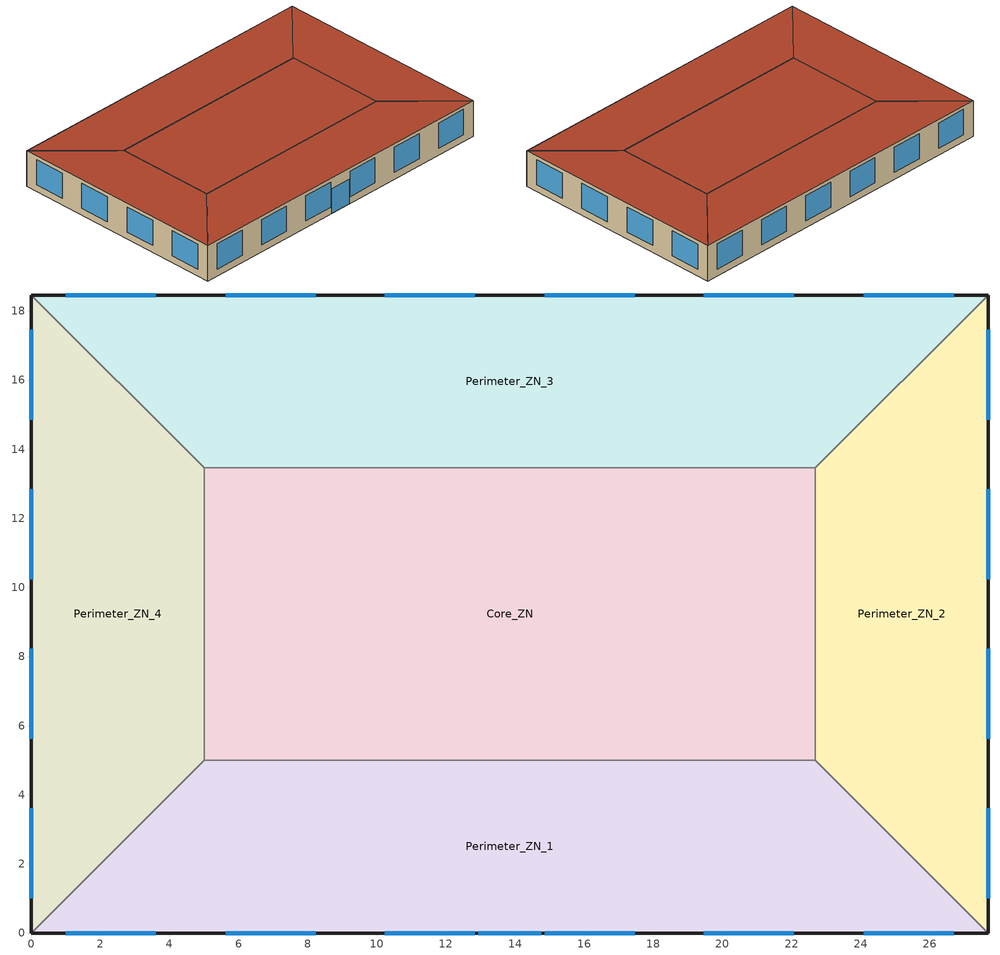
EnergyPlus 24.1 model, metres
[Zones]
Core_ZN
 floor ground (ext-slab): 22.69,13.46 22.69,5 5,5 5,13.46 z0
 wall to Perimeter_ZN_2 (int-walls): 22.69,5 22.69,13.46 z0:3.05
 wall to Perimeter_ZN_3 (int-walls): 22.69,13.46 5,13.46 z0:3.05
 wall to Perimeter_ZN_1 (int-walls): 5,5 22.69,5 z0:3.05
 wall to Perimeter_ZN_4 (int-walls): 5,13.46 5,5 z0:3.05
 roof outside (IEAD Non-res Roof): 22.69,5 22.69,13.46 5,13.46 5,5 z3.05
Perimeter_ZN_1
 floor ground (ext-slab): 22.69,5 27.69,0 0,0 5,5 z0
 wall outside (Steel Frame Non-res Ext Wall): 0,0 27.69,0 z0:3.05
 wall to Perimeter_ZN_2 (int-walls): 27.69,0 22.69,5 z0:3.05
 wall to Perimeter_ZN_4 (int-walls): 5,5 0,0 z0:3.05
 window (Window Non-res Fixed): 1,0 3.61,0 / 5.62,0 8.23,0 / 10.23,0 12.84,0 / 14.85,0 17.46,0 / 19.46,0 22.07,0 / 24.08,0 26.69,0 z0.58:2.74; 12.93,0 14.76,0 z0:2.13
 roof outside (IEAD Non-res Roof): 27.69,0 22.69,5 5,5 0,0 z3.05
Perimeter_ZN_2
 floor ground (ext-slab): 27.69,18.46 27.69,0 22.69,5 22.69,13.46 z0
 wall outside (Steel Frame Non-res Ext Wall): 27.69,0 27.69,18.46 z0:3.05
 wall to Perimeter_ZN_3 (int-walls): 27.69,18.46 22.69,13.46 z0:3.05
 window (Window Non-res Fixed): 27.69,1 27.69,3.61 / 27.69,5.62 27.69,8.23 / 27.69,10.23 27.69,12.84 / 27.69,14.85 27.69,17.46 z0.58:2.74
 roof outside (IEAD Non-res Roof): 27.69,0 27.69,18.46 22.69,13.46 22.69,5 z3.05
Perimeter_ZN_3
 floor ground (ext-slab): 27.69,18.46 22.69,13.46 5,13.46 0,18.46 z0
 wall outside (Steel Frame Non-res Ext Wall): 27.69,18.46 0,18.46 z0:3.05
 wall to Perimeter_ZN_4 (int-walls): 0,18.46 5,13.46 z0:3.05
 window (Window Non-res Fixed): 26.69,18.46 24.08,18.46 / 22.07,18.46 19.46,18.46 / 17.46,18.46 14.85,18.46 / 12.84,18.46 10.23,18.46 / 8.23,18.46 5.62,18.46 / 3.61,18.46 1,18.46 z0.58:2.74
 roof outside (IEAD Non-res Roof): 22.69,13.46 27.69,18.46 0,18.46 5,13.46 z3.05
Perimeter_ZN_4
 floor ground (ext-slab): 0,18.46 5,13.46 5,5 0,0 z0
 wall outside (Steel Frame Non-res Ext Wall): 0,18.46 0,0 z0:3.05
 window (Window Non-res Fixed): 0,17.46 0,14.85 / 0,12.84 0,10.23 / 0,8.23 0,5.62 / 0,3.61 0,1 z0.58:2.74
 roof outside (IEAD Non-res Roof): 0,0 5,5 5,13.46 0,18.46 z3.05
[Building]
Ref Bldg Small Office Pre1980_v1.3_5.0: North Axis {deg}=0; Terrain=City; Loads Convergence Tolerance Value {W}=0.04; Temperature Convergence Tolerance Value {deltaC}=0.2; Solar Distribution=FullInteriorAndExterior; Maximum Number of Warmup Days=25; Minimum Number of Warmup Days=6
[Site:Location]
USA IL-CHICAGO-OHARE: Latitude {deg}=41.77; Longitude {deg}=-87.75; Time Zone {hr}=-6; Elevation {m}=190
[SizingPeriod:DesignDay] Day of Month=21; Dry-Bulb Temperature Range Modifier Type=DefaultMultipliers; Humidity Condition Type=Wetbulb; Barometric Pressure {Pa}=99063; Rain Indicator=No; Snow Indicator=No; Daylight Saving Time Indicator=No; Solar Model Indicator=ASHRAEClearSky; Begin Environment Reset Mode=FullResetAtBeginEnvironment
Name | Month | Day Type | Maximum Dry-Bulb Temperature {C} | Daily Dry-Bulb Temperature Range {deltaC} | Wetbulb or DewPoint at Maximum Dry-Bulb {C} | Wind Speed {m/s} | Wind Direction {deg} | Sky Clearness
CHICAGO Ann Clg .4% Condns WB=>MDB | 7 | SummerDesignDay | 31.2 | 10.7 | 25.5 | 5.3 | 230 | 1
CHICAGO Ann Htg 99.6% Condns DB | 1 | WinterDesignDay | -20.6 | 0 | -20.6 | 4.9 | 270 | 0
[Site:GroundTemperature:BuildingSurface]
15, 15, 15, 15, 15, 15, 15, 15, 15, 15, 15, 15
[Material] Thermal Absorptance=0.9
Name | Roughness | Thickness {m} | Conductivity {W/m-K} | Density {kg/m3} | Specific Heat {J/kg-K} | Solar Absorptance | Visible Absorptance
1/2IN Gypsum | Smooth | 0.0127 | 0.16 | 784.9 | 830 | 0.92 | 0.92
HW CONCRETE | Rough | 0.1016 | 1.311 | 2240 | 836.8 | 0.7 | 0.7
IEAD NonRes Roof Insulation | MediumRough | 0.08 | 0.049 | 265 | 836.8 | 0.7 | 0.7
Metal Decking | MediumSmooth | 0.0015 | 45.006 | 7680 | 418.4 | 0.7 | 0.3
Roof Membrane | VeryRough | 0.0095 | 0.16 | 1121.29 | 1460 | 0.7 | 0.7
Std Wood 6inch | MediumSmooth | 0.15 | 0.12 | 540 | 1210 | 0.7 | 0.7
Steel Frame | MediumRough | 0.001 | 0.11 | 544.62 | 1210 | 0.7 | 0.7
Wood Siding | MediumSmooth | 0.01 | 0.11 | 544.62 | 1210 | 0.78 | 0.78
XPS_4inch | MediumRough | 0.1016 | 0.028 | 35 | 1450 | 0.7 | 0.7
Brick Veneer | MediumRough | 0.1016 | 0.8 | 1920 | 840 | 0.7 | 0.7
XPS_8inch | MediumRough | 0.2023 | 0.028 | 35 | 1450 | 0.7 | 0.7
[Material:NoMass]
CP02 CARPET PAD: Roughness=VeryRough; Thermal Resistance {m2-K/W}=0.2165; Thermal Absorptance=0.9; Solar Absorptance=0.7; Visible Absorptance=0.8
[WindowMaterial:SimpleGlazingSystem]
NonRes Fixed Assembly Window: U-Factor {W/m2-K}=1.7; Solar Heat Gain Coefficient=0.4
[Construction]
ext-slab: HW CONCRETE, CP02 CARPET PAD
IEAD Non-res Roof: Roof Membrane, XPS_8inch, IEAD NonRes Roof Insulation, Metal Decking
int-walls: 1/2IN Gypsum, 1/2IN Gypsum
InteriorFurnishings: Std Wood 6inch
Steel Frame Non-res Ext Wall: Brick Veneer, Wood Siding, XPS_4inch, Steel Frame, 1/2IN Gypsum
Window Non-res Fixed: NonRes Fixed Assembly Window
[Space]
Name | Zone
Core_ZN Space | Core_ZN
Perimeter_ZN_1 Space | Perimeter_ZN_1
Perimeter_ZN_2 Space | Perimeter_ZN_2
Perimeter_ZN_3 Space | Perimeter_ZN_3
Perimeter_ZN_4 Space | Perimeter_ZN_4
[Zone] Multiplier=1; Part of Total Floor Area=Yes
Core_ZN; Perimeter_ZN_1; Perimeter_ZN_2; Perimeter_ZN_3; Perimeter_ZN_4
[InternalMass] Construction=InteriorFurnishings
Name | Zone or ZoneList | Space or SpaceList | Surface Area {m2}
Core_ZN Internal Mass | Core_ZN | Core_ZN Space | 299.3148
Perimeter_ZN_1 Internal Mass | Perimeter_ZN_1 | Perimeter_ZN_1 Space | 226.9
Perimeter_ZN_2 Internal Mass | Perimeter_ZN_2 | Perimeter_ZN_2 Space | 134.6
Perimeter_ZN_3 Internal Mass | Perimeter_ZN_3 | Perimeter_ZN_3 Space | 226.9
Perimeter_ZN_4 Internal Mass | Perimeter_ZN_4 | Perimeter_ZN_4 Space | 134.6
[People] Number of People Schedule=BLDG_OCC_SCH; Number of People Calculation Method=Area/Person; Floor Area per Person {m2/person}=18.58; Fraction Radiant=0.3; Activity Level Schedule=ACTIVITY_SCH; Enable ASHRAE 55 Comfort Warnings=No; Mean Radiant Temperature Calculation Type=EnclosureAveraged; Work Efficiency Schedule=WORK_EFF_SCH; Clothing Insulation Schedule=CLOTHING_SCH; Air Velocity Schedule=AIR_VELO_SCH; Thermal Comfort Model 1 Type=FANGER
Name | Zone or ZoneList or Space or SpaceList
Core_ZN People | Core_ZN Space
Perimeter_ZN_1 People | Perimeter_ZN_1 Space
Perimeter_ZN_2 People | Perimeter_ZN_2 Space
Perimeter_ZN_3 People | Perimeter_ZN_3 Space
Perimeter_ZN_4 People | Perimeter_ZN_4 Space
[Lights] Schedule=BLDG_LIGHT_SCH; Design Level Calculation Method=Watts/Area; Watts per Floor Area {W/m2}=19.48; Return Air Fraction=0; Fraction Radiant=0.7; Fraction Visible=0.2; Fraction Replaceable=1; Return Air Fraction Calculated from Plenum Temperature=No
Name | Zone or ZoneList or Space or SpaceList
Core_ZN_Lights | Core_ZN Space
Perimeter_ZN_1_Lights | Perimeter_ZN_1 Space
Perimeter_ZN_2_Lights | Perimeter_ZN_2 Space
Perimeter_ZN_3_Lights | Perimeter_ZN_3 Space
Perimeter_ZN_4_Lights | Perimeter_ZN_4 Space
[ElectricEquipment] Schedule=BLDG_EQUIP_SCH; Design Level Calculation Method=Watts/Area; Watts per Floor Area {W/m2}=10.76; Fraction Latent=0; Fraction Radiant=0.5; Fraction Lost=0
Name | Zone or ZoneList or Space or SpaceList
Core_ZN_MiscPlug_Equip | Core_ZN Space
Perimeter_ZN_1_MiscPlug_Equip | Perimeter_ZN_1 Space
Perimeter_ZN_2_MiscPlug_Equip | Perimeter_ZN_2 Space
Perimeter_ZN_3_MiscPlug_Equip | Perimeter_ZN_3 Space
Perimeter_ZN_4_MiscPlug_Equip | Perimeter_ZN_4 Space
[ZoneInfiltration:DesignFlowRate] Schedule=INFIL_QUARTER_ON_SCH; Design Flow Rate Calculation Method=AirChanges/Hour; Air Changes per Hour {1/hr}=0.5; Constant Term Coefficient=1; Temperature Term Coefficient=0; Velocity Term Coefficient=0; Velocity Squared Term Coefficient=0
Name | Zone or ZoneList or Space or SpaceList
Core_ZN_Infiltration | Core_ZN Space
Perimeter_ZN_1_Infiltration | Perimeter_ZN_1 Space
Perimeter_ZN_2_Infiltration | Perimeter_ZN_2 Space
Perimeter_ZN_3_Infiltration | Perimeter_ZN_3 Space
Perimeter_ZN_4_Infiltration | Perimeter_ZN_4 Space
[Exterior:Lights]
Exterior Facade Lighting: Schedule=ALWAYS_ON; Design Level {W}=2766; Control Option=AstronomicalClock
[DesignSpecification:OutdoorAir] Outdoor Air Method=Sum; Outdoor Air Flow per Person {m3/s-person}=0.01; Outdoor Air Flow per Zone Floor Area {m3/s-m2}=0; Outdoor Air Flow per Zone {m3/s}=0; Outdoor Air Flow Air Changes per Hour {1/hr}=0
SZ DSOA Core_ZN; SZ DSOA Perimeter_ZN_1; SZ DSOA Perimeter_ZN_2; SZ DSOA Perimeter_ZN_3; SZ DSOA Perimeter_ZN_4
[DesignSpecification:OutdoorAir:SpaceList]
Name | Space 1 | Space 1 Design Specification Outdoor Air Object
Core_ZN DSOA Space List | Core_ZN Space | SZ DSOA Core_ZN
Perimeter_ZN_1 DSOA Space List | Perimeter_ZN_1 Space | SZ DSOA Perimeter_ZN_1
Perimeter_ZN_2 DSOA Space List | Perimeter_ZN_2 Space | SZ DSOA Perimeter_ZN_2
Perimeter_ZN_3 DSOA Space List | Perimeter_ZN_3 Space | SZ DSOA Perimeter_ZN_3
Perimeter_ZN_4 DSOA Space List | Perimeter_ZN_4 Space | SZ DSOA Perimeter_ZN_4
[Sizing:Zone] Zone Cooling Design Supply Air Temperature Input Method=SupplyAirTemperature; Zone Cooling Design Supply Air Temperature {C}=14; Zone Cooling Design Supply Air Temperature Difference {deltaC}=11.11; Zone Heating Design Supply Air Temperature Input Method=SupplyAirTemperature; Zone Heating Design Supply Air Temperature {C}=40; Zone Heating Design Supply Air Temperature Difference {deltaC}=11.11; Zone Cooling Design Supply Air Humidity Ratio {kgWater/kgDryAir}=0.0085; Zone Heating Design Supply Air Humidity Ratio {kgWater/kgDryAir}=0.008; Cooling Design Air Flow Method=DesignDay; Cooling Design Air Flow Rate {m3/s}=0; Cooling Minimum Air Flow per Zone Floor Area {m3/s-m2}=0.000762; Cooling Minimum Air Flow {m3/s}=0; Cooling Minimum Air Flow Fraction=0; Heating Design Air Flow Method=DesignDay; Heating Design Air Flow Rate {m3/s}=0; Heating Maximum Air Flow per Zone Floor Area {m3/s-m2}=0.002032; Heating Maximum Air Flow {m3/s}=0.141576; Heating Maximum Air Flow Fraction=0.3; Account for Dedicated Outdoor Air System=No; Zone Load Sizing Method=Sensible Load Only No Latent Load; Zone Latent Cooling Design Supply Air Humidity Ratio Input Method=HumidityRatioDifference; Zone Cooling Design Supply Air Humidity Ratio Difference {kgWater/kgDryAir}=0.005; Zone Latent Heating Design Supply Air Humidity Ratio Input Method=HumidityRatioDifference; Zone Humidification Design Supply Air Humidity Ratio Difference {kgWater/kgDryAir}=0.005
Name | Design Specification Outdoor Air Object
Core_ZN | Core_ZN DSOA Space List
Perimeter_ZN_1 | Perimeter_ZN_1 DSOA Space List
Perimeter_ZN_2 | Perimeter_ZN_2 DSOA Space List
Perimeter_ZN_3 | Perimeter_ZN_3 DSOA Space List
Perimeter_ZN_4 | Perimeter_ZN_4 DSOA Space List
[Sizing:System]
PRT-DX: Type of Load to Size On=Sensible; Design Outdoor Air Flow Rate {m3/s}=Autosize; Central Heating Maximum System Air Flow Ratio=1; Preheat Design Temperature {C}=7; Preheat Design Humidity Ratio {kgWater/kgDryAir}=0.008; Precool Design Temperature {C}=12.8; Precool Design Humidity Ratio {kgWater/kgDryAir}=0.008; Central Cooling Design Supply Air Temperature {C}=12.8; Central Heating Design Supply Air Temperature {C}=40; Type of Zone Sum to Use=NonCoincident; 100% Outdoor Air in Cooling=No; 100% Outdoor Air in Heating=No; Central Cooling Design Supply Air Humidity Ratio {kgWater/kgDryAir}=0.0085; Central Heating Design Supply Air Humidity Ratio {kgWater/kgDryAir}=0.008; Cooling Supply Air Flow Rate Method=DesignDay; Cooling Supply Air Flow Rate {m3/s}=0; Cooling Supply Air Flow Rate Per Floor Area {m3/s-m2}=0.00996765; Cooling Fraction of Autosized Cooling Supply Air Flow Rate=1; Cooling Supply Air Flow Rate Per Unit Cooling Capacity {m3/s-W}=3.94755e-05; Heating Supply Air Flow Rate Method=DesignDay; Heating Supply Air Flow Rate {m3/s}=0; Heating Supply Air Flow Rate Per Floor Area {m3/s-m2}=0.00996765; Heating Fraction of Autosized Heating Supply Air Flow Rate=1; Heating Fraction of Autosized Cooling Supply Air Flow Rate=1; Heating Supply Air Flow Rate Per Unit Heating Capacity {m3/s-W}=3.15882e-05; System Outdoor Air Method=ZoneSum; Zone Maximum Outdoor Air Fraction=1; Cooling Design Capacity Method=CoolingDesignCapacity; Cooling Design Capacity {W}=Autosize; Cooling Design Capacity Per Floor Area {W/m2}=234.7; Fraction of Autosized Cooling Design Capacity=1; Heating Design Capacity Method=HeatingDesignCapacity; Heating Design Capacity {W}=Autosize; Heating Design Capacity Per Floor Area {W/m2}=157; Fraction of Autosized Heating Design Capacity=1; Central Cooling Capacity Control Method=OnOff; Occupant Diversity=Autosize
[ZoneControl:Thermostat] Temperature Difference Between Cutout And Setpoint {deltaC}=0
Name | Zone or ZoneList | Control Type Schedule | Control 1
Core_ZN Thermostat | Core_ZN | Core_ZN Thermostat Schedule | Core_ZN DualSPSched
Perimeter_ZN_1 Thermostat | Perimeter_ZN_1 | Perimeter_ZN_1 Thermostat Schedule | Perimeter_ZN_1 DualSPSched
Perimeter_ZN_2 Thermostat | Perimeter_ZN_2 | Perimeter_ZN_2 Thermostat Schedule | Perimeter_ZN_2 DualSPSched
Perimeter_ZN_3 Thermostat | Perimeter_ZN_3 | Perimeter_ZN_3 Thermostat Schedule | Perimeter_ZN_3 DualSPSched
Perimeter_ZN_4 Thermostat | Perimeter_ZN_4 | Perimeter_ZN_4 Thermostat Schedule | Perimeter_ZN_4 DualSPSched
[ThermostatSetpoint:DualSetpoint] Heating Setpoint Temperature Schedule=HTGSETP_SCH; Cooling Setpoint Temperature Schedule=CLGSETP_SCH
Core_ZN DualSPSched; Perimeter_ZN_1 DualSPSched; Perimeter_ZN_2 DualSPSched; Perimeter_ZN_3 DualSPSched; Perimeter_ZN_4 DualSPSched
[ZoneHVAC:IdealLoadsAirSystem] Maximum Heating Supply Air Temperature {C}=50; Minimum Cooling Supply Air Temperature {C}=13; Maximum Heating Supply Air Humidity Ratio {kgWater/kgDryAir}=0.0156; Minimum Cooling Supply Air Humidity Ratio {kgWater/kgDryAir}=0.0077; Heating Limit=NoLimit; Cooling Limit=NoLimit; Dehumidification Control Type=ConstantSensibleHeatRatio; Cooling Sensible Heat Ratio=0.7; Humidification Control Type=None; Demand Controlled Ventilation Type=None; Outdoor Air Economizer Type=NoEconomizer; Heat Recovery Type=None; Sensible Heat Recovery Effectiveness=0.7; Latent Heat Recovery Effectiveness=0.65
Name | Availability Schedule
Core_ZN | Always On Discrete
Perimeter_ZN_1; Perimeter_ZN_2; Perimeter_ZN_3; Perimeter_ZN_4
[Schedule:Compact]
BLDG_LIGHT_SCH: Through: 12/31, For: Weekdays, Until: 05:00, 0.05, Until: 07:00, 0.1, Until: 08:00, 0.3, Until: 17:00, 0.9, Until: 18:00, 0.5, Until: 20:00, 0.3, Until: 22:00, 0.2, Until: 23:00, 0.1, Until: 24:00, 0.05, For: Saturday, Until: 06:00, 0.05, Until: 08:00, 0.1, Until: 12:00, 0.3, Until: 17:00, 0.15, Until: 24:00, 0.05, For: SummerDesignDay, Until: 24:00, 1, For: WinterDesignDay, Until: 24:00, 0, For: AllOtherDays, Until: 24:00, 0.05
BLDG_OCC_SCH: Through: 12/31, For: SummerDesignDay, Until: 06:00, 0, Until: 22:00, 1, Until: 24:00, 0.05, For: Weekdays, Until: 06:00, 0, Until: 07:00, 0.1, Until: 08:00, 0.2, Until: 12:00, 0.95, Until: 13:00, 0.5, Until: 17:00, 0.95, Until: 18:00, 0.3, Until: 20:00, 0.1, Until: 24:00, 0.05, For: Saturday, Until: 06:00, 0, Until: 08:00, 0.1, Until: 12:00, 0.3, Until: 17:00, 0.1, Until: 24:00, 0, For: AllOtherDays, Until: 24:00, 0
ACTIVITY_SCH: Through: 12/31, For: AllDays, Until: 24:00, 120
WORK_EFF_SCH: Through: 12/31, For: AllDays, Until: 24:00, 0
CLOTHING_SCH: Through: 04/30, For: AllDays, Until: 24:00, 1, Through: 09/30, For: AllDays, Until: 24:00, 0.5, Through: 12/31, For: AllDays, Until: 24:00, 1
AIR_VELO_SCH: Through: 12/31, For: AllDays, Until: 24:00, 0.2
BLDG_EQUIP_SCH: Through: 12/31, For: Weekdays, Until: 08:00, 0.4, Until: 12:00, 0.9, Until: 13:00, 0.8, Until: 17:00, 0.9, Until: 18:00, 0.5, Until: 24:00, 0.4, For: Saturday, Until: 06:00, 0.3, Until: 08:00, 0.4, Until: 12:00, 0.5, Until: 17:00, 0.35, Until: 24:00, 0.3, For: SummerDesignDay, Until: 24:00, 1, For: WinterDesignDay, Until: 24:00, 0, For: AllOtherDays, Until: 24:00, 0.3
Core_ZN Thermostat Schedule; Perimeter_ZN_1 Thermostat Schedule; Perimeter_ZN_2 Thermostat Schedule; Perimeter_ZN_3 Thermostat Schedule; Perimeter_ZN_4 Thermostat Schedule: Through: 12/31, For: AllDays, Until: 24:00, 4
HTGSETP_SCH: Through: 12/31, For: Weekdays, Until: 06:00, 15.6, Until: 22:00, 21, Until: 24:00, 15.6, For: Saturday, Until: 06:00, 15.6, Until: 18:00, 21, Until: 24:00, 15.6, For: WinterDesignDay, Until: 24:00, 21, For: AllOtherDays, Until: 24:00, 15.6
CLGSETP_SCH: Through: 12/31, For: Weekdays SummerDesignDay, Until: 06:00, 26.7, Until: 22:00, 24, Until: 24:00, 26.7, For: Saturday, Until: 06:00, 26.7, Until: 18:00, 24, Until: 24:00, 26.7, For: AllOtherDays, Until: 24:00, 26.7
ALWAYS_ON: Through: 12/31, For: AllDays, Until: 24:00, 1
INFIL_QUARTER_ON_SCH: Through: 12/31, For: Weekdays SummerDesignDay, Until: 06:00, 1, Until: 22:00, 0.25, Until: 24:00, 1, For: Saturday WinterDesignDay, Until: 06:00, 1, Until: 18:00, 0.25, Until: 24:00, 1, For: Sunday Holidays AllOtherDays, Until: 24:00, 1
[Schedule:Constant]
Always On Discrete: Hourly Value=1
